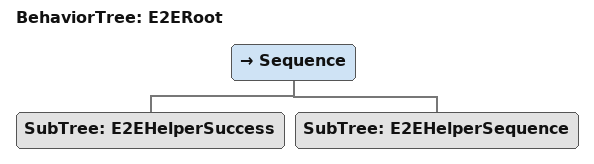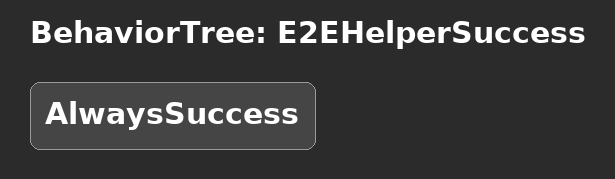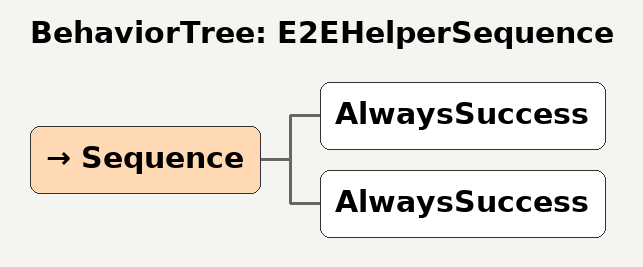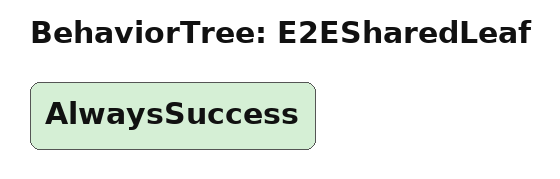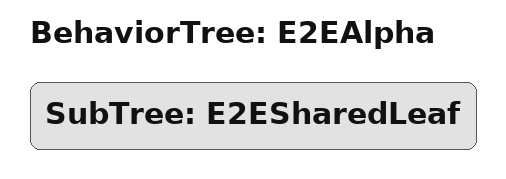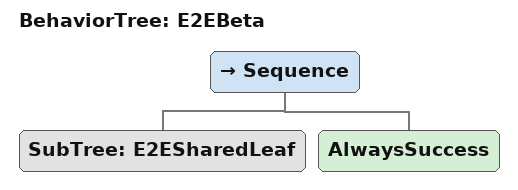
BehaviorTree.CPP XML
<?xml version="1.0" encoding="UTF-8"?>
<root BTCPP_format="4" main_tree_to_execute="E2ERoot">
  <BehaviorTree ID="E2ERoot">
    <Sequence>
      <SubTree ID="E2EHelperSuccess"/>
      <SubTree ID="E2EHelperSequence"/>
    </Sequence>
  </BehaviorTree>

  <BehaviorTree ID="E2EHelperSuccess">
    <AlwaysSuccess/>
  </BehaviorTree>

  <BehaviorTree ID="E2EHelperSequence">
    <Sequence>
      <AlwaysSuccess/>
      <AlwaysSuccess/>
    </Sequence>
  </BehaviorTree>

  <!-- Helper shared by E2EAlpha and E2EBeta below. -->
  <BehaviorTree ID="E2ESharedLeaf">
    <AlwaysSuccess/>
  </BehaviorTree>

  <BehaviorTree ID="E2EAlpha">
    <SubTree ID="E2ESharedLeaf"/>
  </BehaviorTree>

  <BehaviorTree ID="E2EBeta">
    <Sequence>
      <SubTree ID="E2ESharedLeaf"/>
      <AlwaysSuccess/>
    </Sequence>
  </BehaviorTree>
</root>
